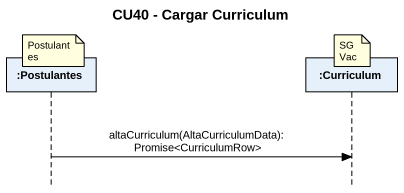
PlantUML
@startuml
title CU40 - Cargar Curriculum
hide footbox
participant ":Postulantes" as Postulantes
participant ":Curriculum" as Curriculum

note over Postulantes : Postulantes
note over Curriculum : SGVac
Postulantes -> Curriculum : altaCurriculum(AltaCurriculumData): Promise<CurriculumRow>
@enduml
